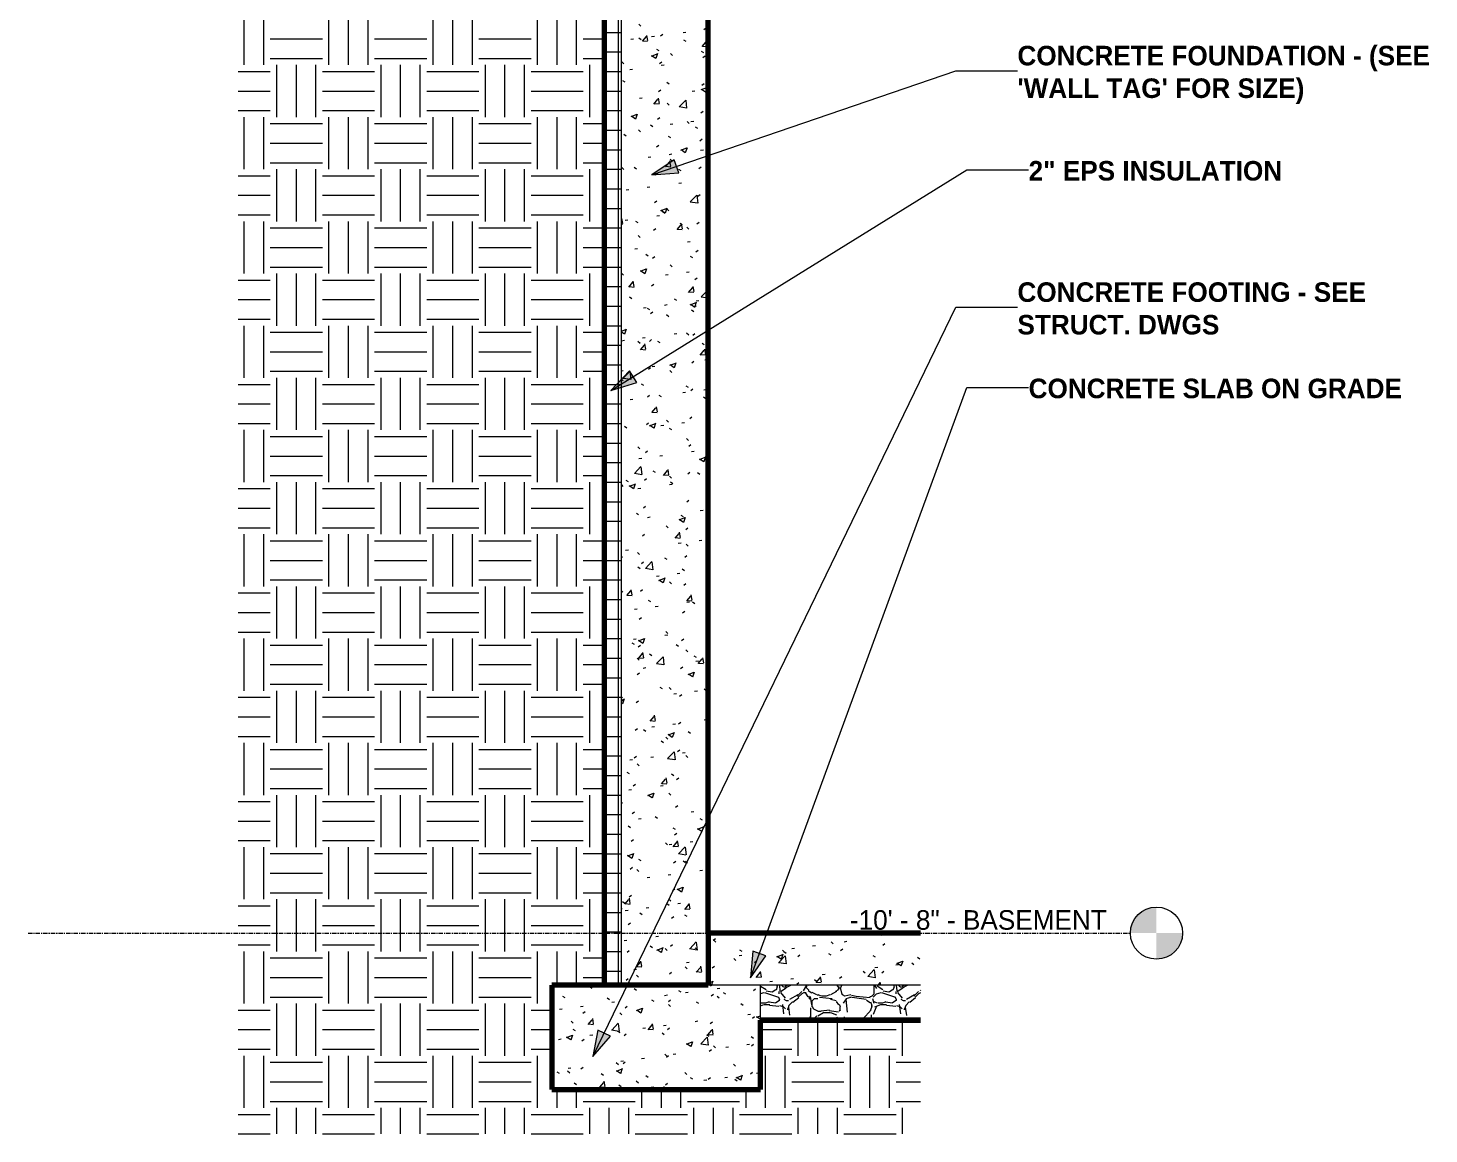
# Model space of a CAD drawing. Header units: inches. Extents: x -3449 to -2631, y -208 to 451.
# Drawn here: x -3126.7 to -2965.5, y -151.1 to -23.9 of the extents above; entities that cross this region are included whole.
import ezdxf

# ---------------------------------------------------------------- set-up
doc = ezdxf.new("R2010")
doc.units = ezdxf.units.IN
doc.header["$MEASUREMENT"] = 0
doc.linetypes.add('Grid Line 1_2_', pattern=[0.8749999999999999, 0.4999999999999999, -0.125, 0.125, -0.125])
for name, color, linetype, lineweight in [('0-4', 50, 'Continuous', 5), ('A-FLOR-4', 192, 'Continuous', 70), ('A-FLOR-LEVL', 51, 'Continuous', 9), ('A-FLOR-LEVL-1', 51, 'Grid Line 1_2_', 9), ('A-FLOR-MCUT', 51, 'Continuous', 18), ('A-FLOR-PATT-1', 8, 'Continuous', 9), ('A-WALL', 113, 'Continuous', 18), ('A-WALL-PATT-2', 111, 'Continuous', 9), ('C-TOPO', 7, 'Continuous', 9), ('C-TOPO-1', 7, 'Continuous', 70), ('C-TOPO-2', 135, 'Continuous', 9), ('G-ANNO-TEXT', 231, 'Continuous', 9), ('S-FNDN-1', 32, 'Continuous', 70), ('S-FNDN-2', 32, 'Continuous', 9), ('S-FNDN-3', 55, 'Continuous', 18)]:
    doc.layers.add(name, color=color, linetype=linetype, lineweight=lineweight)
doc.styles.add('Century Gothic', font='ufonts.com_century-gothic.ttf', dxfattribs={"height": 2.249999999999999})
doc.styles.add('Century Gothic_B', font='GOTHICB.TTF', dxfattribs={"height": 2.249999999999999})
pattern_1 = [(0, (-10964.796, 146.633), (6, 6), [6, -6]), (0, (-10964.796, 148.883), (6, 6), [6, -6]), (0, (-10964.796, 151.133), (6, 6), [6, -6]), (90, (-10964.046, 151.883), (-6, 6), [6, -6]), (90, (-10961.796, 151.883), (-6, 6), [6, -6]), (90, (-10959.546, 151.883), (-6, 6), [6, -6])]
pattern_2 = [(49.99999999999999, (-1935.993129509048, 146.633), (6.885996509346783, -0.6020972290784385), [0.72, -7.92]), (355, (-1935.993129509048, 146.633), (-1.331755638042277, 7.220546511209704), [0.5760000000000001, -6.336]), (100.451, (-1935.419129509048, 146.583), (5.553628550824647, 6.618191212065827), [0.612, -6.731]), (46.184, (-1935.993129509048, 148.553), (10.24564176015205, -1.588925084020156), [1.08, -11.88]), (96.63599999999998, (-1935.139129509047, 148.421), (8.97243871995047, 9.351518401667914), [0.9179999999999999, -10.096]), (351.184, (-1935.993129509048, 148.553), (8.973199131649128, 9.351230365239182), [0.8640000000000001, -9.504]), (21, (-1935.033129509049, 148.073), (5.730725721386895, -3.865003454880041), [0.72, -7.92]), (326, (-1935.033129509049, 148.073), (2.335810685944815, 6.960880220160812), [0.5760000000000001, -6.336]), (71.45100000000001, (-1934.555129509048, 147.751), (8.065875744922518, 3.095947910975024), [0.612, -6.731]), (37.50000000000001, (-1935.993129509048, 146.633), (0.1168659464360498, 3.195478422797376), [0.317, -5.942, 0.317, -6.115, -6.36]), (37.50000000000001, (-1935.993129509048, 146.633), (0.1168659464360498, 3.195478422797376), [-12.691, 0.317, -6.042999999999999]), (7.499999999999999, (-1935.993129509048, 146.633), (2.525430012237227, 3.786024729619641), [0.317, -3.35, 0.317, -5.797999999999999, -2.424]), (7.499999999999999, (-1935.993129509048, 146.633), (2.525430012237227, 3.786024729619641), [-9.782, 0.317, -2.107]), (327.5, (-1938.133129509049, 146.633), (5.124368529577271, -0.2161762546582744), [0.317, -2.083, 0.317, -7.171, -9.936]), (327.5, (-1938.133129509049, 146.633), (5.124368529577271, -0.2161762546582744), [-9.888, 0.317, -9.619]), (317.5, (-1939.093129509049, 146.633), (5.598326199827542, 0.9614097775270012), [0.317, -2.803, 0.317, -4.656000000000001, -7.056]), (317.5, (-1939.093129509049, 146.633), (5.598326199827542, 0.9614097775270012), [-8.093, 0.317, -6.739])]

# ---------------------------------------------------------------- blocks, each defined once
blk = doc.blocks.new('CTR  - Topography_rvt-3-BUILDING SECTION - EAST_WEST - LOOKING SOUTH - Callout 1')
at = {"layer": 'C-TOPO'}
h = blk.add_hatch(dxfattribs=at)
h.set_pattern_fill('FP_35', color=256, style=0, pattern_type=2)
h.set_pattern_definition(pattern_1)
h.paths.add_polyline_path([(-12083.18939611054, -151.1142757228913), (-12083.18939611054, -146.0000000000002), (-12095.18939611053, -146.0000000000002), (-12095.18939611053, -134.0000000000002), (-12089.18939611053, -134.0000000000002), (-12089.18939611053, -13.75000000000011), (-12128.34434174476, -13.75000000000003), (-12131.28725368556, -14.72828783359347), (-12131.28725368556, -151.1142757228911), (-12087.18939611053, -151.1142757228913)], flags=0)
h = blk.add_hatch(dxfattribs=at)
h.set_pattern_fill('FP_35', color=256, style=0, pattern_type=2)
h.set_pattern_definition(pattern_1)
h.paths.add_polyline_path([(-12083.18939611054, -151.1142757228913), (-12052.79125368556, -151.1142757228914), (-12052.79125368556, -138.0062805993541), (-12071.18939611053, -138.006280599354), (-12071.18939611053, -146.0000000000003), (-12083.18939611054, -146.0000000000002)], flags=0)
at = {"layer": 'C-TOPO-1'}
for p, q in [((-12128.34485266346, -13.74999999999995), (-12131.28725368556, -14.72813266538602)), ((-12052.79125368556, -138.006280599354), (-12071.18939611053, -138.006280599354))]:
    blk.add_line(p, q, dxfattribs=at)
at = {"layer": 'C-TOPO-2'}
for p, q in [((-12121.17055127654, -0.7499999999999999), (-12131.28725368556, -0.4145434913108942)), ((-12088.68939611055, -8.526512829117104e-14), (-12124.46439515686, -1.705302565823826e-13)), ((-12131.28725368556, -14.72828783359347), (-12128.34434174476, -13.7500000000002)), ((-12131.28725368556, -14.33253841841159), (-12128.55749311351, -13.75000000000011)), ((-12052.79125368556, -138.0062828063967), (-12071.18939611053, -138.0062828063967))]:
    blk.add_line(p, q, dxfattribs=at)
blk = doc.blocks.new('Level - Level Head - Circle-50818-BUILDING SECTION - EAST_WEST - LOOKING SOUTH - Callout 1')
at = {"layer": 'A-FLOR-LEVL'}
h = blk.add_hatch(color=256, dxfattribs=at)
edge = h.paths.add_edge_path(flags=0)
edge.add_line((-12025.6224704726, -4.423410315319458e-14), (-12028.6224704726, -3.357596211679307e-14))
edge.add_arc((-12025.6224704726, -5.347670983319899e-14), 2.999999999999989, 90.00000000000023, 180.0000000000002, ccw=False)
edge.add_line((-12025.6224704726, 2.999999999999945), (-12025.6224704726, -4.440892098500626e-14))
h = blk.add_hatch(color=256, dxfattribs=at)
edge = h.paths.add_edge_path(flags=0)
edge.add_line((-12025.6224704726, -3.000000000000051), (-12025.6224704726, -6.661338147750939e-14))
edge.add_line((-12025.6224704726, -6.677991493113729e-14), (-12022.6224704726, -7.743805596753877e-14))
edge.add_arc((-12025.6224704726, -5.329070518194164e-14), 2.999999999999991, 269.9999999999999, 359.9999999999997, ccw=False)
blk.add_circle((-12025.6224704726, -5.329070518194165e-14), 2.999999999999994, dxfattribs=at)

msp = doc.modelspace()

# ---------------------------------------------------------------- hatches: boundary and pattern name
at = {"layer": 'A-FLOR-PATT-1'}
h = msp.add_hatch(dxfattribs=at)
h.set_pattern_fill('FP_38', color=256, style=0, pattern_type=2)
h.set_pattern_definition(pattern_2)
h.paths.add_polyline_path([(-3048.386525619579, -134.0000000000003), (-3023.98838319461, -134.0000000000004), (-3023.98838319461, -128.0000000000004), (-3048.386525619577, -128.0000000000003)], flags=0)
h = msp.add_hatch(dxfattribs=at)
h.set_pattern_fill('FP_42', color=256, style=0, pattern_type=2)
h.set_pattern_definition([(212.005, (-1936.799129509047, 148.649), (-40.31062711329345, -26.87300864683765), [1.268, -125.493]), (213.69, (-1935.993129509048, 149.186), (-13.4362413389827, -13.43676436797983), [0.9690000000000001, -47.478]), (198.435, (-1935.589129509048, 149.321), (-26.87302355448811, -13.4365417812742), [0.4249999999999999, -42.06499999999998]), (180, (-1935.052129509048, 149.321), (-1.645557904014299e-15, -13.437), [0.537, -12.899]), (161.565, (-1934.649129509047, 149.186), (-13.43651777805008, 1.200161205883177e-05), [0.425, -42.065]), (333.4349999999999, (-1934.515129509049, 158.861), (13.43653247679087, 1.200162518610881e-05), [0.601, -29.444]), (296.565, (-1934.649129509047, 159.129), (13.43652047516569, -13.43654447841606), [0.3, -29.745]), (270, (-1934.649129509047, 159.801), (13.437, 8.227789520071493e-16), [0.672, -12.765]), (186.34, (-1934.515129509049, 151.067), (-107.4926568382279, -13.43639620058036), [1.217, -120.457]), (296.565, (-1931.558129509049, 159.398), (13.43652047516569, -13.43654447841606), [0.3, -29.745]), (303.69, (-1931.827129509047, 159.801), (13.43676436797983, -13.4362413389827), [0.484, -47.962]), (229.399, (-1929.677129509048, 153.889), (-67.18283973364132, -80.61962157765234), [1.239, -122.641]), (243.435, (-1929.274129509047, 154.695), (1.200162518610881e-05, -13.43653247679087), [0.9009999999999999, -29.144]), (213.69, (-1924.571129509048, 153.217), (-13.4362413389827, -13.43676436797983), [0.484, -47.962]), (33.69, (-1928.602129509049, 149.455), (13.4362413389827, 13.43676436797983), [0.4839999999999999, -47.96199999999998]), (0, (-1928.871129509047, 149.455), (0, 13.437), [0.269, -13.168]), (333.4349999999999, (-1929.140129509049, 149.589), (13.43653247679087, 1.200162518610881e-05), [0.3, -29.745]), (284.036, (-1929.274129509047, 150.127), (13.43654487398097, -40.30972051316525), [0.5539999999999999, -54.847]), (270, (-1929.274129509047, 150.395), (13.437, 8.227789520071493e-16), [0.269, -13.168]), (243.435, (-1929.274129509047, 150.664), (1.200162518610881e-05, -13.43653247679087), [0.3, -29.745]), (135, (-1929.274129509047, 150.799), (-13.43644305610677, 8.881784197001252e-16), [0.19, -18.812]), (90, (-1929.274129509047, 150.664), (-13.437, 8.227789520071493e-16), [0.134, -13.302]), (18.435, (-1924.437129509048, 156.845), (26.87302355448811, 13.4365417812742), [0.85, -41.64100000000001]), (6.340000000000001, (-1923.631129509047, 157.114), (107.4926568382279, 13.43639620058037), [1.217, -120.457]), (180, (-1924.168129509049, 153.889), (-1.645557904014299e-15, -13.437), [0.8059999999999999, -12.63]), (197.354, (-1922.01812950905, 154.561), (-40.30996214010383, -13.43709214314601), [2.252, -222.987]), (198.435, (-1921.615129509048, 154.695), (-26.87302355448811, -13.4365417812742), [0.4249999999999999, -42.06499999999998]), (213.69, (-1921.212129509047, 154.964), (-13.4362413389827, -13.43676436797983), [0.484, -47.962]), (251.565, (-1921.078129509049, 155.367), (-1.200161205705541e-05, -13.43651777805008), [0.425, -42.065]), (243.435, (-1920.944129509047, 155.636), (1.200162518610881e-05, -13.43653247679087), [0.3, -29.745]), (270, (-1920.944129509047, 155.904), (13.437, 8.227789520071493e-16), [0.269, -13.168]), (293.199, (-1921.347129509048, 156.845), (13.43638541344552, -26.87294721502181), [1.022999999999999, -101.307]), (315, (-1921.750129509048, 157.248), (13.43644305610678, 0), [0.57, -18.432]), (0, (-1922.422129509048, 157.248), (0, 13.437), [0.672, -12.765]), (341.565, (-1925.378129509048, 154.023), (13.43651777805008, -1.200161205705541e-05), [0.4249999999999999, -42.06499999999998]), (303.69, (-1925.646129509047, 154.426), (13.43676436797983, -13.4362413389827), [0.484, -47.962]), (279.462, (-1925.781129509047, 155.233), (13.43628021981282, -67.18320131442583), [0.8169999999999998, -80.91499999999998]), (270, (-1925.781129509047, 156.039), (13.437, 8.227789520071493e-16), [0.8059999999999999, -12.63]), (239.036, (-1925.378129509048, 156.711), (-13.43719983760694, -26.87325669739743), [0.7829999999999997, -77.56499999999997]), (188.13, (-1924.437129509048, 156.845), (-80.62009655316503, -13.4362990350152), [0.95, -94.061]), (116.565, (-1934.380129509049, 156.442), (-13.43652047516569, 13.43654447841606), [0.3, -29.745]), (135, (-1934.111129509047, 156.173), (-13.43644305610677, 8.881784197001252e-16), [0.38, -18.622]), (168.69, (-1933.440129509048, 156.039), (-13.43689699875221, 0.0002119521992085538), [0.685, -67.829]), (191.31, (-1932.76812950905, 156.173), (-53.74659157965589, -13.43656810981369), [0.6849999999999998, -67.82899999999997]), (194.036, (-1932.230129509049, 156.308), (-40.30972051316526, -13.43654487398096), [0.5539999999999999, -54.847]), (236.31, (-1931.962129509047, 156.711), (-13.43619383153031, -26.87329889167958), [0.484, -47.962]), (236.31, (-1931.693129509049, 157.114), (-13.43619383153031, -26.87329889167958), [0.484, -47.962]), (270, (-1931.693129509049, 157.517), (13.437, 8.227789520071493e-16), [0.403, -13.034]), (291.801, (-1931.962129509047, 158.189), (13.43616552659952, -26.87299689170931), [0.7240000000000001, -71.635]), (116.565, (-1931.827129509047, 155.367), (-13.43652047516569, 13.43654447841606), [0.601, -29.444]), (168.69, (-1931.155129509048, 155.233), (-13.43689699875221, 0.0002119521992085538), [0.685, -67.829]), (194.036, (-1930.618129509048, 155.367), (-40.30972051316526, -13.43654487398096), [0.5539999999999999, -54.847]), (225, (-1930.215129509048, 155.77), (8.881784197001252e-16, -13.43644305610677), [0.57, -18.432]), (251.565, (-1930.080129509048, 156.173), (-1.200161205705541e-05, -13.43651777805008), [0.425, -42.065]), (296.565, (-1930.349129509048, 156.711), (13.43652047516569, -13.43654447841606), [0.601, -29.444]), (315, (-1930.618129509048, 156.979), (13.43644305610678, 0), [0.38, -18.622]), (326.31, (-1931.021129509047, 157.248), (26.87329889167957, -13.43619383153032), [0.4839999999999999, -47.96199999999998]), (0, (-1931.290129509049, 157.248), (0, 13.437), [0.269, -13.168]), (33.69, (-1931.693129509049, 156.979), (13.4362413389827, 13.43676436797983), [0.4839999999999999, -47.96199999999998]), (71.565, (-1931.827129509047, 156.576), (1.200161205794359e-05, 13.43651777805008), [0.425, -42.065]), (63.435, (-1931.962129509047, 156.308), (-1.200162518522063e-05, 13.43653247679087), [0.3, -29.745]), (71.565, (-1932.096129509047, 155.904), (1.200161205794359e-05, 13.43651777805008), [0.425, -42.065]), (104.036, (-1932.096129509047, 155.367), (-13.43654487398097, 40.30972051316526), [0.5539999999999999, -54.847]), (45, (-1932.365129509048, 155.098), (0, 13.43644305610678), [0.38, -18.622]), (18.435, (-1932.76812950905, 154.964), (26.87302355448811, 13.4365417812742), [0.425, -42.065]), (0, (-1933.440129509048, 154.964), (0, 13.437), [0.672, -12.765]), (14.036, (-1933.977129509049, 154.83), (40.30972051316526, 13.43654487398097), [0.5539999999999999, -54.847]), (341.565, (-1934.380129509049, 154.964), (13.43651777805008, -1.200161205705541e-05), [0.4249999999999999, -42.06499999999998]), (270, (-1934.380129509049, 155.367), (13.437, 8.227789520071493e-16), [0.403, -13.034]), (225, (-1933.977129509049, 155.77), (8.881784197001252e-16, -13.43644305610677), [0.57, -18.432]), (198.435, (-1933.171129509046, 156.039), (-26.87302355448811, -13.4365417812742), [0.8499999999999998, -41.64099999999999]), (180, (-1932.499129509048, 156.039), (-1.645557904014299e-15, -13.437), [0.672, -12.765]), (153.435, (-1932.230129509049, 155.904), (-13.43653247679088, -1.200162518433245e-05), [0.3, -29.745]), (206.565, (-1927.124129509048, 153.755), (-13.43654447841606, -13.43652047516569), [0.3, -29.745]), (146.31, (-1926.721129509047, 153.486), (-26.87329889167957, 13.43619383153032), [0.4839999999999999, -47.96199999999998]), (119.745, (-1926.184129509047, 152.545), (-40.31055968586252, 67.18320644188185), [1.083, -107.246]), (95.711, (-1926.049129509047, 151.202), (-13.43754244103079, 120.9300579307953), [1.35, -133.686]), (90, (-1926.049129509047, 151.067), (-13.437, 8.227789520071493e-16), [0.134, -13.302]), (63.435, (-1926.184129509047, 150.799), (-1.200162518522063e-05, 13.43653247679087), [0.3, -29.745]), (26.565, (-1926.453129509049, 150.664), (13.43654447841606, 13.43652047516569), [0.3, -29.745]), (0, (-1926.856129509048, 150.664), (0, 13.437), [0.403, -13.034]), (0, (-1926.990129509048, 150.664), (0, 13.437), [0.134, -13.302]), (0, (-1927.259129509048, 150.664), (0, 13.437), [0.269, -13.168]), (326.31, (-1927.662129509048, 150.933), (26.87329889167957, -13.43619383153032), [0.4839999999999999, -47.96199999999998]), (333.4349999999999, (-1927.931129509047, 151.067), (13.43653247679087, 1.200162518610881e-05), [0.3, -29.745]), (284.036, (-1928.065129509048, 151.605), (13.43654487398097, -40.30972051316525), [0.5539999999999999, -54.847]), (270, (-1928.065129509048, 151.873), (13.437, 8.227789520071493e-16), [0.269, -13.168]), (270, (-1928.065129509048, 152.277), (13.437, 8.227789520071493e-16), [0.403, -13.034]), (258.69, (-1927.931129509047, 152.948), (-0.0002119521992063333, -13.43689699875221), [0.685, -67.829]), (231.34, (-1927.39312950905, 153.62), (-40.31018954690442, -53.7458158621919), [0.86, -85.176]), (270, (-1924.571129509048, 153.352), (13.437, 8.227789520071493e-16), [0.134, -13.302]), (270, (-1924.571129509048, 153.486), (13.437, 8.227789520071493e-16), [0.134, -13.302]), (326.31, (-1924.974129509048, 153.755), (26.87329889167957, -13.43619383153032), [0.4839999999999999, -47.96199999999998]), (333.4349999999999, (-1925.781129509047, 154.158), (13.43653247679087, 1.200162518610881e-05), [0.9009999999999999, -29.144]), (0, (-1926.453129509049, 154.158), (0, 13.437), [0.672, -12.765]), (63.435, (-1926.587129509047, 153.889), (-1.200162518522063e-05, 13.43653247679087), [0.3, -29.745]), (90, (-1926.587129509047, 153.352), (-13.437, 8.227789520071493e-16), [0.537, -12.899]), (135, (-1926.184129509047, 152.948), (-13.43644305610677, 8.881784197001252e-16), [0.57, -18.432]), (161.565, (-1925.781129509047, 152.814), (-13.43651777805008, 1.200161205883177e-05), [0.425, -42.065]), (180, (-1925.378129509048, 152.814), (-1.645557904014299e-15, -13.437), [0.403, -13.034]), (198.435, (-1924.974129509048, 152.948), (-26.87302355448811, -13.4365417812742), [0.4249999999999999, -42.06499999999998]), (351.8699999999999, (-1930.215129509048, 160.204), (13.43700874201556, -0.0002588386112942764), [1.899999999999999, -93.11099999999998]), (14.036, (-1930.752129509048, 160.07), (40.30972051316526, 13.43654487398097), [0.5539999999999999, -54.847]), (53.13, (-1931.155129509048, 159.532), (26.87367201007011, 40.30975199247912), [0.672, -66.51100000000001]), (95.19399999999999, (-1931.021129509047, 158.054), (-13.43513261581876, 134.3664646725341), [1.484, -146.928]), (101.31, (-1930.887129509048, 157.382), (-13.43656810981368, 53.7465915796559), [0.6849999999999999, -67.82899999999998]), (143.13, (-1930.349129509048, 156.979), (-40.30975199247912, 26.87367201007012), [0.672, -66.51100000000001]), (161.565, (-1929.946129509048, 156.845), (-13.43651777805008, 1.200161205883177e-05), [0.425, -42.065]), (198.435, (-1929.543129509049, 156.979), (-26.87302355448811, -13.4365417812742), [0.4249999999999999, -42.06499999999998]), (225, (-1928.871129509047, 157.651), (8.881784197001252e-16, -13.43644305610677), [0.95, -18.052]), (228.814, (-1927.931129509047, 158.726), (-80.6198071956773, -94.05617742993715), [1.428, -141.405]), (251.565, (-1927.796129509046, 159.129), (-1.200161205705541e-05, -13.43651777805008), [0.425, -42.065]), (270, (-1927.796129509046, 159.264), (13.437, 8.227789520071493e-16), [0.134, -13.302]), (288.435, (-1927.931129509047, 159.667), (13.4365417812742, -26.87302355448811), [0.425, -42.065]), (326.31, (-1928.334129509047, 159.935), (26.87329889167957, -13.43619383153032), [0.4839999999999999, -47.96199999999998]), (90, (-1934.515129509049, 156.711), (-13.437, 8.227789520071493e-16), [0.941, -12.496]), (338.199, (-1932.633129509049, 158.457), (40.30991156451191, -13.43644088519087), [0.7240000000000001, -71.635]), (0, (-1933.440129509048, 158.457), (0, 13.437), [0.8059999999999999, -12.63]), (30.964, (-1934.111129509047, 158.054), (40.31028524771368, 26.87331358891115), [0.7829999999999999, -77.565]), (45, (-1934.515129509049, 157.651), (0, 13.43644305610678), [0.57, -18.432]), (90, (-1936.664129509047, 152.411), (-13.437, 8.227789520071493e-16), [0.941, -12.496]), (116.565, (-1936.261129509046, 151.605), (-13.43652047516569, 13.43654447841606), [0.9009999999999999, -29.144]), (153.435, (-1935.455129509048, 151.202), (-13.43653247679088, -1.200162518433245e-05), [0.9009999999999999, -29.144]), (180, (-1934.783129509049, 151.202), (-1.645557904014299e-15, -13.437), [0.672, -12.765]), (218.66, (-1934.111129509047, 151.739), (-13.43683315956511, -13.43629839807123), [0.86, -85.176]), (231.34, (-1933.574129509048, 152.411), (-40.31018954690442, -53.7458158621919), [0.86, -85.176]), (213.69, (-1932.76812950905, 152.948), (-13.4362413389827, -13.43676436797983), [0.9690000000000001, -47.478]), (239.036, (-1932.365129509048, 153.62), (-13.43719983760694, -26.87325669739743), [0.7829999999999997, -77.56499999999997]), (270, (-1932.365129509048, 153.889), (13.437, 8.227789520071493e-16), [0.269, -13.168]), (270, (-1932.365129509048, 154.292), (13.437, 8.227789520071493e-16), [0.403, -13.034]), (315, (-1932.76812950905, 154.695), (13.43644305610678, 0), [0.57, -18.432]), (350.538, (-1933.574129509048, 154.83), (13.4368224292163, 7.556319265278333e-05), [0.8170000000000001, -80.915]), (14.036, (-1934.649129509047, 154.561), (40.30972051316526, 13.43654487398097), [1.108, -54.293]), (18.435, (-1935.858129509048, 154.158), (26.87302355448811, 13.4365417812742), [1.275, -41.216]), (45, (-1936.261129509046, 153.755), (0, 13.43644305610678), [0.57, -18.432]), (45, (-1936.664129509047, 153.352), (0, 13.43644305610678), [0.57, -18.432]), (108.435, (-1933.708129509048, 150.395), (-13.4365417812742, 26.87302355448811), [0.8499999999999999, -41.641]), (126.87, (-1933.305129509048, 149.858), (-13.43622400334955, 13.43657599732213), [0.672, -66.51100000000001]), (146.31, (-1932.902129509048, 149.589), (-26.87329889167957, 13.43619383153032), [0.4839999999999999, -47.96199999999998]), (161.565, (-1932.499129509048, 149.455), (-13.43651777805008, 1.200161205883177e-05), [0.425, -42.065]), (135, (-1932.096129509047, 149.052), (-13.43644305610677, 8.881784197001252e-16), [0.57, -18.432]), (161.565, (-1931.693129509049, 148.917), (-13.43651777805008, 1.200161205883177e-05), [0.425, -42.065]), (180, (-1931.290129509049, 148.917), (-1.645557904014299e-15, -13.437), [0.403, -13.034]), (206.565, (-1931.021129509047, 149.052), (-13.43654447841606, -13.43652047516569), [0.3, -29.745]), (206.565, (-1930.484129509048, 149.321), (-13.43654447841606, -13.43652047516569), [0.601, -29.444]), (189.462, (-1929.677129509048, 149.455), (-67.18320131442583, -13.43628021981284), [0.8170000000000001, -80.915]), (243.435, (-1929.409129509047, 149.992), (1.200162518610881e-05, -13.43653247679087), [0.601, -29.444]), (270, (-1929.409129509047, 150.127), (13.437, 8.227789520071493e-16), [0.134, -13.302]), (270, (-1929.409129509047, 150.395), (13.437, 8.227789520071493e-16), [0.269, -13.168]), (326.31, (-1929.812129509048, 151.202), (26.87329889167957, -13.43619383153032), [0.4839999999999999, -47.96199999999998]), (327.995, (-1930.887129509048, 151.873), (67.18293523581423, -40.30946804536609), [1.268, -125.493]), (329.0359999999999, (-1931.558129509049, 152.277), (26.87325669739743, -13.43719983760695), [0.7829999999999999, -77.565]), (341.565, (-1932.365129509048, 152.545), (13.43651777805008, -1.200161205705541e-05), [0.8499999999999998, -41.64099999999999]), (0, (-1932.902129509048, 152.545), (0, 13.437), [0.537, -12.899]), (33.69, (-1933.305129509048, 152.277), (13.4362413389827, 13.43676436797983), [0.4839999999999999, -47.96199999999998]), (53.13, (-1933.708129509048, 151.739), (26.87367201007011, 40.30975199247912), [0.672, -66.51100000000001]), (63.435, (-1933.977129509049, 151.202), (-1.200162518522063e-05, 13.43653247679087), [0.601, -29.444]), (225, (-1927.796129509046, 150.127), (8.881784197001252e-16, -13.43644305610677), [0.57, -18.432]), (236.31, (-1927.527129509048, 150.53), (-13.43619383153031, -26.87329889167958), [0.484, -47.962]), (270, (-1927.527129509048, 150.664), (13.437, 8.227789520071493e-16), [0.134, -13.302]), (315, (-1927.796129509046, 150.933), (13.43644305610678, 0), [0.38, -18.622]), (333.4349999999999, (-1928.334129509047, 151.202), (13.43653247679087, 1.200162518610881e-05), [0.601, -29.444]), (18.435, (-1929.140129509049, 150.933), (26.87302355448811, 13.4365417812742), [0.85, -41.64100000000001]), (75.964, (-1929.274129509047, 150.395), (-0.0002996304294193841, 13.43623109023589), [0.5539999999999997, -54.84699999999999]), (71.565, (-1935.321129509048, 147.842), (1.200161205794359e-05, 13.43651777805008), [0.425, -42.065]), (135, (-1935.052129509048, 147.574), (-13.43644305610677, 8.881784197001252e-16), [0.38, -18.622]), (146.31, (-1934.649129509047, 147.305), (-26.87329889167957, 13.43619383153032), [0.4839999999999999, -47.96199999999998]), (153.435, (-1934.111129509047, 147.036), (-13.43653247679088, -1.200162518433245e-05), [0.601, -29.444]), (180, (-1933.977129509049, 147.036), (-1.645557904014299e-15, -13.437), [0.134, -13.302]), (161.565, (-1933.574129509048, 146.902), (-13.43651777805008, 1.200161205883177e-05), [0.425, -42.065]), (180, (-1933.036129509048, 146.902), (-1.645557904014299e-15, -13.437), [0.537, -12.899]), (198.435, (-1932.633129509049, 147.036), (-26.87302355448811, -13.4365417812742), [0.4249999999999999, -42.06499999999998]), (210.964, (-1931.962129509047, 147.439), (-40.31028524771368, -26.87331358891115), [0.7829999999999999, -77.565]), (206.565, (-1931.693129509049, 147.574), (-13.43654447841606, -13.43652047516569), [0.3, -29.745]), (251.565, (-1931.558129509049, 147.977), (-1.200161205705541e-05, -13.43651777805008), [0.425, -42.065]), (303.69, (-1931.827129509047, 148.38), (13.43676436797983, -13.4362413389827), [0.484, -47.962]), (306.87, (-1932.230129509049, 148.917), (13.43622400334956, -13.43657599732213), [0.672, -66.51100000000001]), (323.13, (-1932.76812950905, 149.321), (40.30975199247912, -26.87367201007011), [0.672, -66.51100000000001]), (345.964, (-1933.305129509048, 149.455), (13.43623109023589, 0.0002996304294211605), [0.5539999999999999, -54.847]), (18.435, (-1933.708129509048, 149.321), (26.87302355448811, 13.4365417812742), [0.425, -42.065]), (30.964, (-1934.380129509049, 148.917), (40.31028524771368, 26.87331358891115), [0.7829999999999999, -77.565]), (39.806, (-1935.186129509048, 148.246), (13.43660174596808, 13.43629076494877), [1.049, -103.894]), (135, (-1931.155129509048, 147.036), (-13.43644305610677, 8.881784197001252e-16), [0.19, -18.812]), (153.435, (-1930.887129509048, 146.902), (-13.43653247679088, -1.200162518433245e-05), [0.3, -29.745]), (191.31, (-1930.215129509048, 147.036), (-53.74659157965589, -13.43656810981369), [0.6849999999999998, -67.82899999999997]), (165.964, (-1929.677129509048, 146.902), (-13.43623109023589, -0.0002996304294247132), [0.5539999999999997, -54.84699999999999]), (175.236, (-1928.065129509048, 146.768), (-13.43642645919165, -8.206389439413542e-05), [1.618, -160.181]), (206.565, (-1927.796129509046, 146.902), (-13.43654447841606, -13.43652047516569), [0.3, -29.745]), (225, (-1927.527129509048, 147.171), (8.881784197001252e-16, -13.43644305610677), [0.38, -18.622]), (270, (-1927.527129509048, 147.842), (13.437, 8.227789520071493e-16), [0.672, -12.765]), (270, (-1927.527129509048, 148.246), (13.437, 8.227789520071493e-16), [0.403, -13.034]), (308.66, (-1928.065129509048, 148.917), (13.43629839807123, -13.43683315956511), [0.86, -85.176]), (338.199, (-1928.737129509049, 149.186), (40.30991156451191, -13.43644088519087), [0.7240000000000001, -71.635]), (348.69, (-1929.409129509047, 149.321), (13.43689699875221, -0.0002119521992054452), [0.685, -67.829]), (18.435, (-1930.618129509048, 148.917), (26.87302355448811, 13.4365417812742), [1.275, -41.216]), (36.87, (-1931.155129509048, 148.514), (13.43657599732213, 13.43622400334956), [0.672, -66.51100000000001]), (68.199, (-1931.424129509047, 147.842), (13.43644088519087, 40.30991156451191), [0.7240000000000001, -71.635]), (101.31, (-1931.290129509049, 147.171), (-13.43656810981368, 53.7465915796559), [0.6849999999999999, -67.82899999999998]), (348.69, (-1932.499129509048, 159.935), (13.43689699875221, -0.0002119521992054452), [0.685, -67.829]), (354.806, (-1933.977129509049, 160.07), (13.43613846594427, -0.0003520977840705264), [1.484, -146.928]), (0, (-1934.380129509049, 160.07), (0, 13.437), [0.403, -13.034]), (45, (-1934.649129509047, 159.801), (0, 13.43644305610678), [0.38, -18.622]), (180, (-1933.574129509048, 158.592), (-1.645557904014299e-15, -13.437), [0.403, -13.034]), (188.13, (-1932.633129509049, 158.726), (-80.62009655316503, -13.4362990350152), [0.95, -94.061]), (172.875, (-1931.558129509049, 158.592), (-13.43680683267682, -0.0003759382913268716), [1.083, -107.246]), (225, (-1931.424129509047, 158.726), (8.881784197001252e-16, -13.43644305610677), [0.19, -18.812]), (270, (-1931.424129509047, 159.129), (13.437, 8.227789520071493e-16), [0.403, -13.034]), (161.565, (-1927.124129509048, 159.532), (-13.43651777805008, 1.200161205883177e-05), [0.425, -42.065]), (180, (-1926.587129509047, 159.532), (-1.645557904014299e-15, -13.437), [0.537, -12.899]), (198.435, (-1926.184129509047, 159.667), (-26.87302355448811, -13.4365417812742), [0.4249999999999999, -42.06499999999998]), (170.538, (-1925.378129509048, 159.532), (-13.4368224292163, -7.556319264745426e-05), [0.8169999999999998, -80.91499999999998]), (213.69, (-1924.974129509048, 159.801), (-13.4362413389827, -13.43676436797983), [0.484, -47.962]), (270, (-1924.974129509048, 159.935), (13.437, 8.227789520071493e-16), [0.134, -13.302]), (296.565, (-1925.109129509048, 160.204), (13.43652047516569, -13.43654447841606), [0.3, -29.745]), (341.565, (-1925.915129509049, 160.473), (13.43651777805008, -1.200161205705541e-05), [0.8499999999999998, -41.64099999999999]), (341.565, (-1926.721129509047, 160.742), (13.43651777805008, -1.200161205705541e-05), [0.8499999999999998, -41.64099999999999]), (14.036, (-1927.259129509048, 160.607), (40.30972051316526, 13.43654487398097), [0.5539999999999999, -54.847]), (45, (-1927.662129509048, 160.204), (0, 13.43644305610678), [0.57, -18.432]), (104.036, (-1927.527129509048, 159.667), (-13.43654487398097, 40.30972051316526), [0.5539999999999999, -54.847]), (0, (-1938.008129509049, 147.977), (0, 13.437), [0.134, -13.302]), (315, (-1938.277129509048, 148.246), (13.43644305610678, 0), [0.38, -18.622]), (274.764, (-1938.411129509048, 149.858), (13.43768295025493, -147.8026001020565), [1.618, -160.181]), (255.964, (-1938.277129509048, 150.395), (0.0002996304294216046, -13.43623109023589), [0.5539999999999999, -54.847]), (225, (-1938.008129509049, 150.664), (8.881784197001252e-16, -13.43644305610677), [0.38, -18.622]), (198.435, (-1936.799129509047, 151.067), (-26.87302355448811, -13.4365417812742), [1.274999999999999, -41.21599999999999]), (180, (-1936.664129509047, 151.067), (-1.645557904014299e-15, -13.437), [0.134, -13.302]), (171.87, (-1935.724129509048, 150.933), (-13.43700874201556, 0.0002588386112964969), [0.95, -94.061]), (146.31, (-1934.111129509047, 150.799), (-26.87329889167957, 13.43619383153032), [0.4839999999999999, -47.96199999999998]), (108.435, (-1933.843129509049, 149.992), (-13.4365417812742, 26.87302355448811), [0.8499999999999999, -41.641]), (90, (-1933.843129509049, 149.858), (-13.437, 8.227789520071493e-16), [0.134, -13.302]), (71.565, (-1933.977129509049, 149.455), (1.200161205794359e-05, 13.43651777805008), [0.425, -42.065]), (26.565, (-1934.246129509047, 149.321), (13.43654447841606, 13.43652047516569), [0.3, -29.745]), (18.435, (-1934.649129509047, 149.186), (26.87302355448811, 13.4365417812742), [0.425, -42.065]), (126.87, (-1927.39312950905, 148.246), (-13.43622400334955, 13.43657599732213), [0.672, -66.51100000000001]), (123.69, (-1927.124129509048, 147.842), (-13.43676436797983, 13.4362413389827), [0.484, -47.962]), (149.036, (-1926.453129509049, 147.439), (-26.87325669739743, 13.43719983760695), [0.7829999999999999, -77.565]), (168.69, (-1925.781129509047, 147.305), (-13.43689699875221, 0.0002119521992085538), [0.685, -67.829]), (213.69, (-1925.378129509048, 147.574), (-13.4362413389827, -13.43676436797983), [0.484, -47.962]), (251.565, (-1925.243129509048, 147.977), (-1.200161205705541e-05, -13.43651777805008), [0.425, -42.065]), (270, (-1925.243129509048, 148.111), (13.437, 8.227789520071493e-16), [0.134, -13.302]), (279.462, (-1925.378129509048, 148.917), (13.43628021981282, -67.18320131442583), [0.8169999999999998, -80.91499999999998]), (243.435, (-1925.243129509048, 149.186), (1.200162518610881e-05, -13.43653247679087), [0.3, -29.745]), (270, (-1925.243129509048, 149.321), (13.437, 8.227789520071493e-16), [0.134, -13.302]), (296.565, (-1925.646129509047, 150.127), (13.43652047516569, -13.43654447841606), [0.9009999999999999, -29.144]), (329.0359999999999, (-1926.318129509049, 150.53), (26.87325669739743, -13.43719983760695), [0.7829999999999999, -77.565]), (8.130000000000003, (-1927.259129509048, 150.395), (80.62009655316503, 13.43629903501518), [0.95, -94.061]), (45, (-1927.796129509046, 149.858), (0, 13.43644305610678), [0.76, -18.242]), (45, (-1928.065129509048, 149.589), (0, 13.43644305610678), [0.38, -18.622]), (90, (-1928.065129509048, 149.186), (-13.437, 8.227789520071493e-16), [0.403, -13.034]), (123.69, (-1927.796129509046, 148.783), (-13.43676436797983, 13.4362413389827), [0.484, -47.962]), (101.31, (-1925.781129509047, 151.202), (-13.43656810981368, 53.7465915796559), [0.6849999999999999, -67.82899999999998]), (108.435, (-1925.646129509047, 150.799), (-13.4365417812742, 26.87302355448811), [0.4249999999999999, -42.06499999999999]), (135, (-1925.512129509048, 150.664), (-13.43644305610677, 8.881784197001252e-16), [0.19, -18.812]), (180, (-1925.109129509048, 150.664), (-1.645557904014299e-15, -13.437), [0.403, -13.034]), (213.69, (-1924.706129509046, 150.933), (-13.4362413389827, -13.43676436797983), [0.484, -47.962]), (187.125, (-1923.631129509047, 151.067), (-94.05665938576261, -13.4370280639224), [1.083, -107.246]), (236.31, (-1923.362129509049, 151.47), (-13.43619383153031, -26.87329889167958), [0.484, -47.962]), (270, (-1923.362129509049, 151.605), (13.437, 8.227789520071493e-16), [0.134, -13.302]), (288.435, (-1923.496129509047, 152.008), (13.4365417812742, -26.87302355448811), [0.425, -42.065]), (285.945, (-1923.765129509049, 152.948), (13.43660655631848, -40.30964922013958), [0.9779999999999998, -96.84199999999998]), (315, (-1924.034129509047, 153.217), (13.43644305610678, 0), [0.38, -18.622]), (18.435, (-1924.437129509048, 153.083), (26.87302355448811, 13.4365417812742), [0.425, -42.065]), (29.745, (-1925.378129509048, 152.545), (67.18320644188186, 40.31055968586251), [1.083, -107.246]), (18.435, (-1925.781129509047, 152.411), (26.87302355448811, 13.4365417812742), [0.425, -42.065]), (75.964, (-1925.915129509049, 151.873), (-0.0002996304294193841, 13.43623109023589), [0.5539999999999997, -54.84699999999999]), (180, (-1929.812129509048, 155.367), (-1.645557904014299e-15, -13.437), [0.403, -13.034]), (180, (-1929.543129509049, 155.367), (-1.645557904014299e-15, -13.437), [0.269, -13.168]), (135, (-1929.274129509047, 155.098), (-13.43644305610677, 8.881784197001252e-16), [0.38, -18.622]), (90, (-1929.274129509047, 154.695), (-13.437, 8.227789520071493e-16), [0.403, -13.034]), (26.565, (-1931.290129509049, 152.545), (13.43654447841606, 13.43652047516569), [0.9009999999999999, -29.144]), (341.565, (-1931.693129509049, 152.68), (13.43651777805008, -1.200161205705541e-05), [0.4249999999999999, -42.06499999999998]), (300.964, (-1932.096129509047, 153.352), (26.87331358891114, -40.31028524771368), [0.7829999999999999, -77.565]), (71.565, (-1929.543129509049, 153.755), (1.200161205794359e-05, 13.43651777805008), [0.425, -42.065]), (90, (-1929.543129509049, 153.083), (-13.437, 8.227789520071493e-16), [0.672, -12.765]), (123.69, (-1929.274129509047, 152.68), (-13.43676436797983, 13.4362413389827), [0.484, -47.962]), (153.435, (-1928.737129509049, 152.411), (-13.43653247679088, -1.200162518433245e-05), [0.601, -29.444]), (198.435, (-1928.334129509047, 152.545), (-26.87302355448811, -13.4365417812742), [0.4249999999999999, -42.06499999999998]), (243.435, (-1928.199129509048, 152.814), (1.200162518610881e-05, -13.43653247679087), [0.3, -29.745]), (255.964, (-1928.065129509048, 153.352), (0.0002996304294216046, -13.43623109023589), [0.5539999999999999, -54.847]), (251.565, (-1927.931129509047, 153.755), (-1.200161205705541e-05, -13.43651777805008), [0.425, -42.065]), (291.801, (-1928.199129509048, 154.426), (13.43616552659952, -26.87299689170931), [0.7240000000000001, -71.635]), (323.13, (-1928.737129509049, 154.83), (40.30975199247912, -26.87367201007011), [0.672, -66.51100000000001]), (18.435, (-1929.140129509049, 154.695), (26.87302355448811, 13.4365417812742), [0.425, -42.065]), (63.435, (-1929.409129509047, 154.158), (-1.200162518522063e-05, 13.43653247679087), [0.601, -29.444]), (135, (-1930.484129509048, 151.739), (-13.43644305610677, 8.881784197001252e-16), [0.57, -18.432]), (149.036, (-1929.812129509048, 151.336), (-26.87325669739743, 13.43719983760695), [0.7829999999999999, -77.565]), (146.31, (-1929.409129509047, 151.067), (-26.87329889167957, 13.43619383153032), [0.4839999999999999, -47.96199999999998]), (180, (-1929.140129509049, 151.067), (-1.645557904014299e-15, -13.437), [0.269, -13.168]), (210.964, (-1928.468129509049, 151.47), (-40.31028524771368, -26.87331358891115), [0.7829999999999999, -77.565]), (243.435, (-1928.334129509047, 151.739), (1.200162518610881e-05, -13.43653247679087), [0.3, -29.745]), (303.69, (-1928.602129509049, 152.142), (13.43676436797983, -13.4362413389827), [0.484, -47.962]), (321.34, (-1929.274129509047, 152.68), (53.74581586219188, -40.31018954690443), [0.86, -85.176]), (345.964, (-1929.812129509048, 152.814), (13.43623109023589, 0.0002996304294211605), [0.5539999999999999, -54.847]), (11.31, (-1930.484129509048, 152.68), (53.7465915796559, 13.43656810981368), [0.6849999999999998, -67.82899999999997]), (26.565, (-1930.752129509048, 152.545), (13.43654447841606, 13.43652047516569), [0.3, -29.745]), (71.565, (-1930.887129509048, 152.142), (1.200161205794359e-05, 13.43651777805008), [0.425, -42.065]), (15.945, (-1931.155129509048, 155.098), (40.30964922013958, 13.43660655631849), [0.978, -96.84200000000001]), (29.745, (-1932.096129509047, 154.561), (67.18320644188186, 40.31055968586251), [1.083, -107.246]), (63.435, (-1932.230129509049, 154.292), (-1.200162518522063e-05, 13.43653247679087), [0.3, -29.745]), (90, (-1932.230129509049, 153.889), (-13.437, 8.227789520071493e-16), [0.403, -13.034]), (104.036, (-1932.096129509047, 153.352), (-13.43654487398097, 40.30972051316526), [0.5539999999999999, -54.847]), (120.964, (-1931.693129509049, 152.68), (-26.87331358891114, 40.31028524771368), [0.7829999999999997, -77.56499999999997]), (153.435, (-1924.168129509049, 159.801), (-13.43653247679088, -1.200162518433245e-05), [0.3, -29.745]), (180, (-1923.900129509049, 159.801), (-1.645557904014299e-15, -13.437), [0.269, -13.168]), (209.745, (-1922.959129509047, 160.339), (-67.18320644188185, -40.31055968586254), [1.083, -107.246]), (225, (-1922.422129509048, 160.876), (8.881784197001252e-16, -13.43644305610677), [0.76, -18.242]), (239.036, (-1922.01812950905, 161.548), (-13.43719983760694, -26.87325669739743), [0.7829999999999997, -77.56499999999997]), (239.036, (-1921.615129509048, 162.22), (-13.43719983760694, -26.87325669739743), [0.7829999999999997, -77.56499999999997]), (270, (-1921.615129509048, 162.354), (13.437, 8.227789520071493e-16), [0.134, -13.302]), (333.4349999999999, (-1921.884129509048, 162.488), (13.43653247679087, 1.200162518610881e-05), [0.3, -29.745]), (0, (-1922.287129509048, 162.488), (0, 13.437), [0.403, -13.034]), (45, (-1922.690129509048, 162.085), (0, 13.43644305610678), [0.57, -18.432]), (26.565, (-1924.30312950905, 161.279), (13.43654447841606, 13.43652047516569), [1.803, -28.243]), (30.964, (-1924.974129509048, 160.876), (40.31028524771368, 26.87331358891115), [0.7829999999999999, -77.565]), (90, (-1924.974129509048, 160.607), (-13.437, 8.227789520071493e-16), [0.269, -13.168]), (128.66, (-1924.437129509048, 159.935), (-13.43629839807123, 13.43683315956511), [0.86, -85.176]), (255.964, (-1925.915129509049, 155.501), (0.0002996304294216046, -13.43623109023589), [0.5539999999999999, -54.847]), (281.31, (-1926.049129509047, 156.173), (13.43656810981367, -53.7465915796559), [0.6849999999999998, -67.82899999999997]), (309.806, (-1926.721129509047, 156.979), (13.43629076494877, -13.43660174596807), [1.049, -103.894]), (329.0359999999999, (-1927.39312950905, 157.382), (26.87325669739743, -13.43719983760695), [0.7829999999999999, -77.565]), (345.964, (-1927.931129509047, 157.517), (13.43623109023589, 0.0002996304294211605), [0.5539999999999999, -54.847]), (0, (-1928.468129509049, 157.517), (0, 13.437), [0.537, -12.899]), (26.565, (-1929.005129509049, 157.248), (13.43654447841606, 13.43652047516569), [0.601, -29.444]), (45, (-1929.409129509047, 156.845), (0, 13.43644305610678), [0.57, -18.432]), (53.13, (-1929.812129509048, 156.308), (26.87367201007011, 40.30975199247912), [0.672, -66.51100000000001]), (90, (-1929.812129509048, 155.904), (-13.437, 8.227789520071493e-16), [0.403, -13.034]), (135, (-1929.409129509047, 155.501), (-13.43644305610677, 8.881784197001252e-16), [0.57, -18.432]), (144.462, (-1928.468129509049, 154.83), (-40.3095313440281, 26.87330958078697), [1.156, -114.43]), (135, (-1927.796129509046, 154.158), (-13.43644305610677, 8.881784197001252e-16), [0.95, -18.052]), (153.435, (-1927.259129509048, 153.889), (-13.43653247679088, -1.200162518433245e-05), [0.601, -29.444]), (206.565, (-1926.721129509047, 154.158), (-13.43654447841606, -13.43652047516569), [0.601, -29.444]), (230.194, (-1926.049129509047, 154.964), (-53.74718419241037, -67.18234107551709), [1.049, -103.894]), (66.801, (-1927.796129509046, 158.189), (26.87404861734717, 67.18287561508856), [1.022999999999999, -101.307]), (90, (-1927.796129509046, 157.786), (-13.437, 8.227789520071493e-16), [0.403, -13.034]), (153.435, (-1927.527129509048, 157.651), (-13.43653247679088, -1.200162518433245e-05), [0.3, -29.745]), (153.435, (-1926.990129509048, 157.382), (-13.43653247679088, -1.200162518433245e-05), [0.601, -29.444]), (149.036, (-1926.318129509049, 156.979), (-26.87325669739743, 13.43719983760695), [0.7829999999999999, -77.565]), (180, (-1925.646129509047, 156.979), (-1.645557904014299e-15, -13.437), [0.672, -12.765]), (180, (-1924.840129509048, 156.979), (-1.645557904014299e-15, -13.437), [0.8059999999999999, -12.63]), (213.69, (-1924.437129509048, 157.248), (-13.4362413389827, -13.43676436797983), [0.484, -47.962]), (243.435, (-1924.168129509049, 157.786), (1.200162518610881e-05, -13.43653247679087), [0.601, -29.444]), (277.125, (-1924.30312950905, 158.861), (13.43702806392241, -94.05665938576261), [1.083, -107.246]), (315, (-1924.571129509048, 159.129), (13.43644305610678, 0), [0.38, -18.622]), (341.565, (-1924.974129509048, 159.264), (13.43651777805008, -1.200161205705541e-05), [0.4249999999999999, -42.06499999999998]), (352.875, (-1926.049129509047, 159.398), (13.43680683267682, 0.0003759382913259834), [1.083, -107.246]), (0, (-1926.721129509047, 159.398), (0, 13.437), [0.672, -12.765]), (21.801, (-1927.39312950905, 159.129), (26.87299689170931, 13.43616552659952), [0.7239999999999999, -71.63499999999998]), (90, (-1921.347129509048, 158.457), (-13.437, 8.227789520071493e-16), [0.537, -12.899]), (90, (-1921.347129509048, 157.92), (-13.437, 8.227789520071493e-16), [0.537, -12.899]), (56.31, (-1921.615129509048, 157.517), (13.43619383153032, 26.87329889167957), [0.484, -47.962]), (18.435, (-1922.01812950905, 157.382), (26.87302355448811, 13.4365417812742), [0.425, -42.065]), (0, (-1923.362129509049, 157.382), (0, 13.437), [1.344, -12.093]), (341.565, (-1923.765129509049, 157.517), (13.43651777805008, -1.200161205705541e-05), [0.4249999999999999, -42.06499999999998]), (296.565, (-1923.900129509049, 157.786), (13.43652047516569, -13.43654447841606), [0.3, -29.745]), (278.13, (-1924.034129509047, 158.726), (13.43629903501517, -80.62009655316503), [0.95, -94.061]), (270, (-1924.034129509047, 158.861), (13.437, 8.227789520071493e-16), [0.134, -13.302]), (251.565, (-1923.900129509049, 159.264), (-1.200161205705541e-05, -13.43651777805008), [0.425, -42.065]), (225, (-1923.496129509047, 159.667), (8.881784197001252e-16, -13.43644305610677), [0.57, -18.432]), (218.66, (-1922.825129509049, 160.204), (-13.43683315956511, -13.43629839807123), [0.86, -85.176]), (225, (-1922.422129509048, 160.607), (8.881784197001252e-16, -13.43644305610677), [0.57, -18.432]), (206.565, (-1922.153129509048, 160.742), (-13.43654447841606, -13.43652047516569), [0.3, -29.745]), (180, (-1921.884129509048, 160.742), (-1.645557904014299e-15, -13.437), [0.269, -13.168]), (123.69, (-1921.615129509048, 160.339), (-13.43676436797983, 13.4362413389827), [0.484, -47.962]), (108.435, (-1921.481129509048, 159.935), (-13.4365417812742, 26.87302355448811), [0.4249999999999999, -42.06499999999999]), (98.12999999999998, (-1921.347129509048, 158.995), (-13.43629903501518, 80.62009655316503), [0.9499999999999998, -94.06099999999999])])
h.paths.add_polyline_path([(-3042.386525619577, -138.0000000000003), (-3023.98838319461, -138.0000000000004), (-3023.98838319461, -134.0000000000004), (-3042.386525619577, -134.0000000000003)], flags=0)
at = {"layer": 'A-WALL-PATT-2'}
h = msp.add_hatch(dxfattribs=at)
h.set_pattern_fill('FP_38', color=256, style=0, pattern_type=2)
h.set_pattern_definition(pattern_2)
h.paths.add_polyline_path([(-3058.386525619579, -134.0000000000002), (-3048.38652561958, -134.0000000000003), (-3048.38652561958, -16.0000000000002), (-3052.386525619591, -16.0000000000002), (-3052.386525619591, -4.000000000000198), (-3058.386525619579, -4.000000000000113), (-3058.386525619579, -76.59477572289119)], flags=0)
h = msp.add_hatch(dxfattribs=at)
h.set_pattern_fill('FP_39', color=256, style=0, pattern_type=2)
h.set_pattern_definition([(0, (-1935.993129509048, 146.633), (0, 2.25), []), (90, (-1935.993129509048, 146.633), (-2.25, 1.377727649040772e-16), [])])
h.paths.add_polyline_path([(-3058.386525619579, -134.0000000000002), (-3058.386525619579, -13.75000000000011), (-3060.386525619579, -13.75000000000011), (-3060.386525619579, -134.0000000000002)], flags=0)
at = {"layer": 'G-ANNO-TEXT'}
for points in [[(-3054.88618699329, -40.74845413367226), (-3051.787498136269, -40.5379825325028), (-3052.307879525271, -39.0168359517742)], [(-3059.594992339518, -65.56016631689869), (-3056.621720178373, -64.66248954696182), (-3057.468901500572, -63.29611934917402)], [(-3043.545043993561, -133.1642777863846), (-3041.757858814392, -130.6241714770182), (-3043.267349381817, -130.0708886045763)], [(-3061.667895863731, -142.2013511044246), (-3059.6368026091, -139.8517062124214), (-3061.083739953769, -139.1509523107624)]]:
    msp.add_hatch(color=256, dxfattribs=at).paths.add_polyline_path(points, flags=0)
at = {"layer": 'S-FNDN-2'}
h = msp.add_hatch(dxfattribs=at)
h.set_pattern_fill('FP_38', color=256, style=0, pattern_type=2)
h.set_pattern_definition(pattern_2)
h.paths.add_polyline_path([(-3058.386525619579, -146.0000000000002), (-3042.386525619577, -146.0000000000003), (-3042.386525619577, -134.0000000000003), (-3066.38652561958, -134.0000000000002), (-3066.38652561958, -146.0000000000002)], flags=0)

# ---------------------------------------------------------------- linework, layer by layer
at = {"layer": 'A-FLOR-4'}
for p, q in [((-3023.988383194606, -128), (-3048.386525619575, -128)), ((-3048.386525619575, -128), (-3048.386525619575, -133.9999999999999)), ((-3042.386525619575, -138.0000000000001), (-3023.988383194606, -138.0000000000001))]:
    msp.add_line(p, q, dxfattribs=at)
at = {"layer": 'A-FLOR-LEVL-1'}
msp.add_line((-3126.667966436551, -128), (-2999.819599981658, -128), dxfattribs=at)
at = {"layer": 'A-FLOR-MCUT'}
msp.add_line((-3023.988383194606, -134), (-3042.386525619575, -134), dxfattribs=at)
at = {"layer": 'A-WALL'}
msp.add_line((-3058.386525619575, -133.9999999999999), (-3058.38652561959, 1.000000000000263), dxfattribs=at)
at = {"layer": 'G-ANNO-TEXT'}
for p, q in [((-3054.88618699329, -40.74845413367226), (-3019.919839565238, -28.78653233504582)), ((-3019.919839565238, -28.78653233504582), (-3012.818066576465, -28.78653233504583)), ((-3059.594992339518, -65.56016631689869), (-3018.635899089091, -40.16457525961714)), ((-3052.307879525271, -39.0168359517742), (-3054.88618699329, -40.74845413367226)), ((-3051.787498136269, -40.5379825325028), (-3052.307879525271, -39.0168359517742)), ((-3018.635899089091, -40.16457525961714), (-3011.534126100318, -40.16457525961719)), ((-3054.88618699329, -40.74845413367226), (-3051.787498136269, -40.5379825325028)), ((-3061.667895863731, -142.2013511044246), (-3019.919839565238, -55.99873192166076)), ((-3019.919839565238, -55.99873192166076), (-3012.818066576465, -55.99873192166076)), ((-3057.468901500572, -63.29611934917402), (-3059.594992339518, -65.56016631689869)), ((-3056.621720178373, -64.66248954696182), (-3057.468901500572, -63.29611934917402)), ((-3059.594992339518, -65.56016631689869), (-3056.621720178373, -64.66248954696182)), ((-3043.545043993561, -133.1642777863846), (-3018.635899089091, -65.20605759070057)), ((-3018.635899089091, -65.20605759070057), (-3011.534126100316, -65.20605759070065)), ((-3043.267349381817, -130.0708886045763), (-3043.545043993561, -133.1642777863846)), ((-3041.757858814392, -130.6241714770182), (-3043.267349381817, -130.0708886045763)), ((-3043.545043993561, -133.1642777863846), (-3041.757858814392, -130.6241714770182)), ((-3061.083739953769, -139.1509523107624), (-3061.667895863731, -142.2013511044246)), ((-3061.667895863731, -142.2013511044246), (-3059.6368026091, -139.8517062124214)), ((-3059.6368026091, -139.8517062124214), (-3061.083739953769, -139.1509523107624))]:
    msp.add_line(p, q, dxfattribs=at)
at = {"layer": 'S-FNDN-1'}
for p, q in [((-3060.386525619577, -13.75000000000001), (-3060.386525619577, -133.9999999999999)), ((-3048.386525619575, -128), (-3048.386525619577, -16)), ((-3048.386525619575, -133.9999999999999), (-3066.386525619575, -133.9999999999999)), ((-3066.386525619575, -133.9999999999999), (-3066.386525619575, -145.9999999999999)), ((-3042.386525619575, -145.9999999999999), (-3042.386525619575, -138.0000000000001)), ((-3066.386525619575, -145.9999999999999), (-3042.386525619575, -145.9999999999999))]:
    msp.add_line(p, q, dxfattribs=at)
at = {"layer": 'S-FNDN-3'}
for p, q in [((-3042.386525619575, -133.9999999999999), (-3048.386525619575, -133.9999999999999)), ((-3042.386525619575, -138.0000000000001), (-3042.386525619575, -133.9999999999999))]:
    msp.add_line(p, q, dxfattribs=at)

# ---------------------------------------------------------------- block references
at = {"layer": '0-4'}
msp.add_blockref('CTR  - Topography_rvt-3-BUILDING SECTION - EAST_WEST - LOOKING SOUTH - Callout 1', (9028.802870490952, 0), dxfattribs=at)
at = {"layer": 'A-FLOR-LEVL'}
msp.add_blockref('Level - Level Head - Circle-50818-BUILDING SECTION - EAST_WEST - LOOKING SOUTH - Callout 1', (9028.802870490952, -128), dxfattribs=at)

# ---------------------------------------------------------------- texts
at = {"layer": 'A-FLOR-LEVL', "insert": (-3032.099668602668, -125.3623041204547), "char_height": 2.249999999999999, "width": 35.67824999999998, "attachment_point": 1, "style": 'Century Gothic'}
msp.add_mtext('-10\' - 8" - BASEMENT', dxfattribs=at)
at = {"layer": 'G-ANNO-TEXT', "char_height": 2.249999999999999, "attachment_point": 1, "style": 'Century Gothic_B'}
for s, insert, width in [('CONCRETE FOUNDATION - (SEE', (-3012.818066576465, -25.91035123268363), 57.34274999999997), ("'WALL TAG' FOR SIZE)", (-3012.818066576465, -29.66035123268363), 38.17799999999998), ('2" EPS INSULATION', (-3011.534126100318, -39.16398470843609), 33.78449999999999), ('CONCRETE FOOTING - SEE', (-3012.818066576465, -53.12255081929856), 48.17699999999997), ('STRUCT. DWGS', (-3012.818066576465, -56.87255081929856), 26.66399999999998), ('CONCRETE SLAB ON GRADE', (-3011.534126100316, -64.20546703951955), 51.50999999999998)]:
    msp.add_mtext(s, dxfattribs=dict(at, insert=insert, width=width))

doc.saveas('drawing.dxf')
